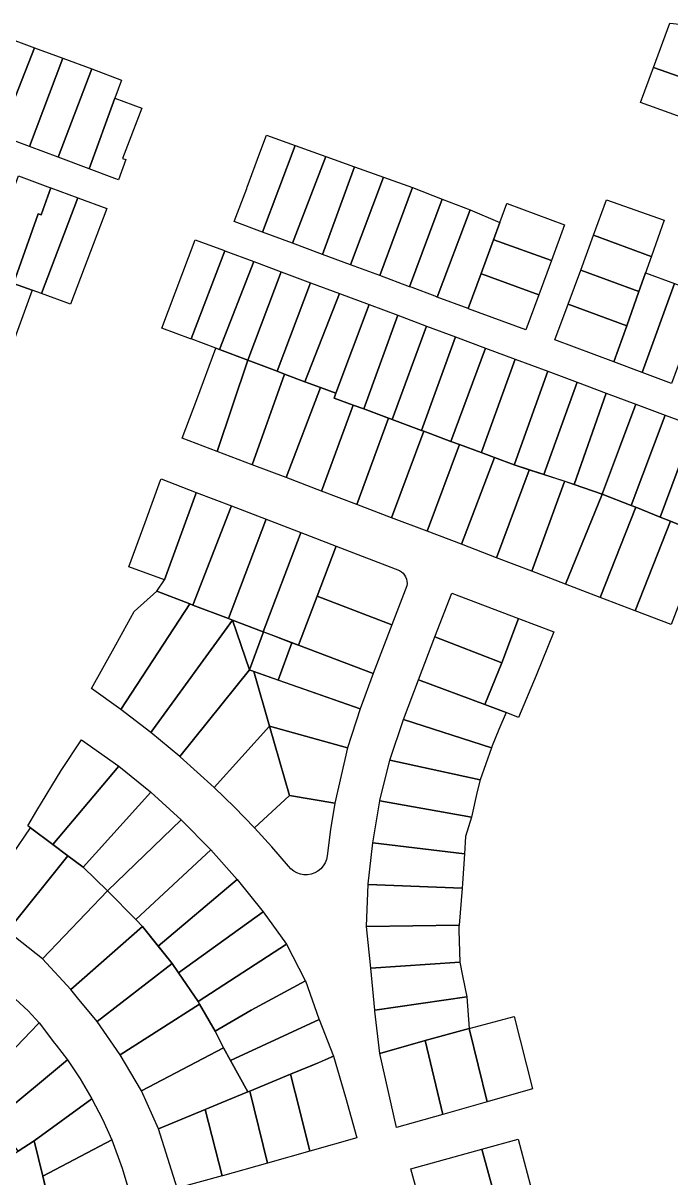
# Model space of a CAD drawing. Header units: millimetres. Extents: x 522658 to 553925, y 7796479 to 7820139.
# Drawn here: x 542237.1 to 542445.3, y 7802610.1 to 7802981 of the extents above; entities that cross this region are included whole.
import ezdxf

# ---------------------------------------------------------------- set-up
doc = ezdxf.new("R2010")
doc.units = ezdxf.units.MM
doc.layers.add('ZONA RESIDENCIAL 2 (ZR_2)', color=2, linetype='Continuous')

msp = doc.modelspace()

# ---------------------------------------------------------------- linework, layer by layer
at = {"layer": 'ZONA RESIDENCIAL 2 (ZR_2)'}
for points in [[(542461.41, 7802979.28), (542460.37, 7802966.04), (542458.33, 7802960.2), (542439.66, 7802966.82), (542444.96, 7802981.03), (542461.41, 7802979.28)], [(542230.95, 7802976.68), (542240.69, 7802973.09), (542229.71, 7802944.93), (542220.52, 7802948.38), (542230.77, 7802976.75), (542230.95, 7802976.68)], [(542229.71, 7802944.93), (542240.69, 7802973.09), (542249.81, 7802969.73), (542239.15, 7802941.38), (542229.71, 7802944.93)], [(542259.12, 7802966.29), (542248.38, 7802937.92), (542239.15, 7802941.38), (542249.81, 7802969.73), (542259.12, 7802966.29)], [(542248.38, 7802937.92), (542259.12, 7802966.29), (542268.71, 7802962.75), (542266.58, 7802956.92), (542258.29, 7802934.2), (542248.38, 7802937.92)], [(542458.33, 7802960.2), (542453.9, 7802948.91), (542435.47, 7802955.56), (542439.66, 7802966.82), (542458.33, 7802960.2)], [(542270.05, 7802937.18), (542267.7, 7802930.67), (542266.58, 7802931.09), (542258.29, 7802934.2), (542266.58, 7802956.92), (542275.25, 7802953.67), (542269.06, 7802937.54), (542270.05, 7802937.18)], [(542324.52, 7802941.71), (542314, 7802913.9), (542304.92, 7802917.27), (542308.92, 7802927.93), (542308.97, 7802928.08), (542309.07, 7802928.34), (542313.2, 7802939.4), (542315.3, 7802945.02), (542324.52, 7802941.71)], [(542334.34, 7802938.19), (542323.65, 7802910.32), (542314, 7802913.9), (542324.52, 7802941.71), (542334.34, 7802938.19)], [(542323.65, 7802910.32), (542334.34, 7802938.19), (542343.53, 7802934.9), (542333.27, 7802906.75), (542323.65, 7802910.32)], [(542333.27, 7802906.75), (542343.53, 7802934.9), (542352.86, 7802931.55), (542342.28, 7802903.41), (542333.27, 7802906.75)], [(542244.99, 7802925.45), (542242.85, 7802919.46), (542241.91, 7802919.79), (542233.94, 7802897.45), (542228.11, 7802899.57), (542224.12, 7802900.7), (542235.55, 7802931.99), (542245, 7802928.47), (542245.94, 7802928.12), (542244.99, 7802925.45)], [(542362.25, 7802928.19), (542351.67, 7802899.92), (542342.28, 7802903.41), (542352.86, 7802931.55), (542362.25, 7802928.19)], [(542241.91, 7802919.79), (542242.85, 7802919.46), (542244.99, 7802925.45), (542245.94, 7802928.12), (542254.61, 7802924.9), (542242.97, 7802894.15), (542239.99, 7802895.24), (542233.94, 7802897.45), (542241.91, 7802919.79)], [(542371.75, 7802924.51), (542361.29, 7802896.35), (542351.67, 7802899.92), (542362.25, 7802928.19), (542371.75, 7802924.51)], [(542263.99, 7802921.5), (542252.35, 7802890.73), (542242.97, 7802894.15), (542254.61, 7802924.9), (542263.99, 7802921.5)], [(542361.29, 7802896.35), (542371.75, 7802924.51), (542380.71, 7802921.04), (542370.18, 7802893.05), (542369.55, 7802893.28), (542362.07, 7802896.06), (542361.29, 7802896.35)], [(542443.11, 7802917.79), (542438.97, 7802906.13), (542438.9, 7802906.11), (542420.42, 7802912.92), (542424.61, 7802924.24), (542443.11, 7802917.79)], [(542370.18, 7802893.05), (542380.71, 7802921.04), (542390.29, 7802917.04), (542388.23, 7802911.45), (542384.23, 7802900.59), (542380.09, 7802889.36), (542370.18, 7802893.05)], [(542411.02, 7802916.26), (542406.83, 7802904.8), (542388.34, 7802911.41), (542388.23, 7802911.45), (542390.29, 7802917.04), (542392.52, 7802923.08), (542392.59, 7802923.05), (542411.02, 7802916.26)], [(542438.97, 7802906.13), (542434.94, 7802894.8), (542416.28, 7802901.73), (542420.42, 7802912.92), (542438.9, 7802906.11), (542438.97, 7802906.13)], [(542301.87, 7802907.91), (542291.08, 7802879.58), (542290.86, 7802879.66), (542281.7, 7802883.1), (542292.39, 7802911.45), (542301.44, 7802908.07), (542301.87, 7802907.91)], [(542406.83, 7802904.8), (542402.78, 7802893.73), (542384.37, 7802900.54), (542384.23, 7802900.59), (542388.23, 7802911.45), (542388.34, 7802911.41), (542406.83, 7802904.8)], [(542291.08, 7802879.58), (542301.87, 7802907.91), (542311.17, 7802904.45), (542300.16, 7802876.17), (542299.05, 7802876.59), (542291.08, 7802879.58)], [(542320.01, 7802901.15), (542309.29, 7802872.74), (542300.16, 7802876.17), (542311.17, 7802904.45), (542320.01, 7802901.15)], [(542434.94, 7802894.8), (542431.04, 7802883.81), (542412.22, 7802890.77), (542416.28, 7802901.73), (542434.94, 7802894.8)], [(542239.99, 7802895.24), (542235.72, 7802883.46), (542230.69, 7802869.61), (542218.68, 7802874.19), (542228.11, 7802899.57), (542233.94, 7802897.45), (542239.99, 7802895.24)], [(542329.41, 7802897.65), (542318.7, 7802869.21), (542309.29, 7802872.74), (542320.01, 7802901.15), (542329.41, 7802897.65)], [(542338.77, 7802894.16), (542327.64, 7802865.85), (542321.09, 7802868.31), (542318.7, 7802869.21), (542329.41, 7802897.65), (542338.77, 7802894.16)], [(542402.78, 7802893.73), (542398.67, 7802882.48), (542380.26, 7802889.3), (542380.09, 7802889.36), (542384.23, 7802900.59), (542384.37, 7802900.54), (542402.78, 7802893.73)], [(542446.43, 7802897.37), (542436.04, 7802868.82), (542426.92, 7802872.22), (542431.04, 7802883.81), (542434.94, 7802894.8), (542437.06, 7802900.77), (542446.43, 7802897.37)], [(542348.24, 7802890.63), (542337.53, 7802862.14), (542332.61, 7802863.99), (542327.64, 7802865.85), (542338.77, 7802894.16), (542348.24, 7802890.63)], [(542456, 7802893.89), (542445.45, 7802865.31), (542436.04, 7802868.82), (542446.43, 7802897.37), (542456, 7802893.89)], [(542357.48, 7802887.19), (542346.52, 7802857.11), (542343.12, 7802858.37), (542337.06, 7802860.62), (542337.53, 7802862.14), (542348.24, 7802890.63), (542357.48, 7802887.19)], [(542431.04, 7802883.81), (542426.92, 7802872.22), (542407.97, 7802879.27), (542412.22, 7802890.77), (542431.04, 7802883.81)], [(542366.73, 7802883.74), (542355.66, 7802853.72), (542354.79, 7802854.04), (542346.52, 7802857.11), (542357.48, 7802887.19), (542366.73, 7802883.74)], [(542376.04, 7802880.27), (542365.08, 7802850.23), (542355.66, 7802853.72), (542366.73, 7802883.74), (542376.04, 7802880.27)], [(542385.65, 7802876.68), (542374.58, 7802846.7), (542365.84, 7802849.94), (542365.08, 7802850.23), (542376.04, 7802880.27), (542385.65, 7802876.68)], [(542309.29, 7802872.74), (542299.47, 7802843.47), (542288.17, 7802847.77), (542292.92, 7802860.1), (542299.05, 7802876.59), (542300.16, 7802876.17), (542309.29, 7802872.74)], [(542384.34, 7802843.19), (542384.31, 7802843.1), (542377.29, 7802845.7), (542374.58, 7802846.7), (542385.65, 7802876.68), (542395.21, 7802873.12), (542384.34, 7802843.19)], [(542310.71, 7802839.2), (542299.47, 7802843.47), (542309.29, 7802872.74), (542318.7, 7802869.21), (542321.09, 7802868.31), (542310.71, 7802839.2)], [(542394.95, 7802839.42), (542394.86, 7802839.18), (542388.59, 7802841.51), (542384.31, 7802843.1), (542384.34, 7802843.19), (542395.21, 7802873.12), (542405.72, 7802869.2), (542394.95, 7802839.42)], [(542321.62, 7802835.05), (542310.71, 7802839.2), (542321.09, 7802868.31), (542327.64, 7802865.85), (542332.61, 7802863.99), (542321.62, 7802835.05)], [(542404.38, 7802836.06), (542394.86, 7802839.18), (542394.95, 7802839.42), (542405.72, 7802869.2), (542415.16, 7802865.68), (542404.38, 7802836.06)], [(542414.16, 7802832.88), (542404.38, 7802836.06), (542415.16, 7802865.68), (542424.5, 7802862.2), (542414.16, 7802832.88)], [(542332.98, 7802830.73), (542321.62, 7802835.05), (542332.61, 7802863.99), (542337.53, 7802862.14), (542337.06, 7802860.62), (542343.12, 7802858.37), (542332.98, 7802830.73)], [(542423.14, 7802829.73), (542414.16, 7802832.88), (542414.25, 7802833.12), (542424.5, 7802862.2), (542433.97, 7802858.67), (542423.25, 7802830.03), (542423.14, 7802829.73)], [(542354.45, 7802854.17), (542344.27, 7802826.43), (542332.98, 7802830.73), (542343.12, 7802858.37), (542346.52, 7802857.11), (542354.45, 7802854.17)], [(542432.48, 7802826.06), (542423.14, 7802829.73), (542433.97, 7802858.67), (542443.45, 7802855.14), (542432.5, 7802826.12), (542432.48, 7802826.06)], [(542365.84, 7802849.94), (542355.48, 7802822.17), (542344.27, 7802826.43), (542354.45, 7802854.17), (542355.66, 7802853.72), (542365.08, 7802850.23), (542365.84, 7802849.94)], [(542452.74, 7802851.67), (542441.85, 7802822.36), (542433.98, 7802825.53), (542432.48, 7802826.06), (542432.5, 7802826.12), (542443.45, 7802855.14), (542452.74, 7802851.67)], [(542366.94, 7802817.81), (542355.48, 7802822.17), (542365.84, 7802849.94), (542374.58, 7802846.7), (542377.29, 7802845.7), (542366.94, 7802817.81)], [(542451.15, 7802818.62), (542445.15, 7802821.03), (542441.85, 7802822.36), (542452.74, 7802851.67), (542462.04, 7802848.21), (542451.15, 7802818.62)], [(542377.94, 7802813.63), (542366.94, 7802817.81), (542377.29, 7802845.7), (542384.31, 7802843.1), (542388.59, 7802841.51), (542377.94, 7802813.63)], [(542399.67, 7802837.4), (542389.16, 7802809.34), (542377.94, 7802813.63), (542388.59, 7802841.51), (542394.86, 7802839.18), (542399.74, 7802837.58), (542399.67, 7802837.4)], [(542292.58, 7802829.84), (542282.51, 7802802.25), (542271.09, 7802806.43), (542276.29, 7802820.66), (542281.26, 7802834.23), (542281.4, 7802834.62), (542292.74, 7802830.27), (542292.58, 7802829.84)], [(542399.67, 7802837.4), (542399.74, 7802837.58), (542404.38, 7802836.06), (542411.12, 7802833.87), (542410.99, 7802833.51), (542400.55, 7802804.98), (542389.16, 7802809.34), (542399.67, 7802837.4)], [(542410.99, 7802833.51), (542411.12, 7802833.87), (542414.16, 7802832.88), (542423.14, 7802829.73), (542423.01, 7802829.38), (542411.4, 7802800.83), (542400.55, 7802804.98), (542410.99, 7802833.51)], [(542303.82, 7802825.48), (542291.67, 7802794.13), (542290.66, 7802794.51), (542280.07, 7802798.54), (542282.51, 7802802.25), (542292.58, 7802829.84), (542292.74, 7802830.27), (542304, 7802825.95), (542303.82, 7802825.48)], [(542432.48, 7802826.06), (542433.98, 7802825.53), (542422.49, 7802796.59), (542411.4, 7802800.83), (542423.01, 7802829.38), (542423.14, 7802829.73), (542432.48, 7802826.06)], [(542314.96, 7802821.16), (542303.03, 7802789.81), (542291.67, 7802794.13), (542303.82, 7802825.48), (542304, 7802825.95), (542315.15, 7802821.67), (542314.96, 7802821.16)], [(542433.76, 7802792.28), (542422.49, 7802796.59), (542433.98, 7802825.53), (542441.85, 7802822.36), (542445.15, 7802821.03), (542433.76, 7802792.28)], [(542326.14, 7802816.83), (542314.23, 7802785.54), (542304.41, 7802789.28), (542303.03, 7802789.81), (542314.96, 7802821.16), (542315.15, 7802821.67), (542326.35, 7802817.38), (542326.14, 7802816.83)], [(542445.37, 7802787.84), (542433.76, 7802792.28), (542445.15, 7802821.03), (542451.15, 7802818.62), (542456.36, 7802816.64), (542456.32, 7802816.53), (542451.25, 7802803.23), (542445.37, 7802787.84)], [(542331.55, 7802796.97), (542325.56, 7802781.23), (542318.55, 7802783.9), (542314.23, 7802785.54), (542326.14, 7802816.83), (542326.35, 7802817.38), (542337.66, 7802813.04), (542337.44, 7802812.45), (542331.55, 7802796.97)], [(542360.4, 7802800.33), (542355.58, 7802787.76), (542331.55, 7802796.97), (542337.44, 7802812.45), (542337.66, 7802813.04), (542358.05, 7802805.22), (542358.65, 7802804.82), (542359.19, 7802804.34), (542359.64, 7802803.77), (542360, 7802803.15), (542360.27, 7802802.48), (542360.42, 7802801.77), (542360.47, 7802801.05), (542360.4, 7802800.33)], [(542290.66, 7802794.51), (542268.53, 7802760.58), (542259.01, 7802767.32), (542266.83, 7802781.4), (542272.77, 7802792.09), (542280.07, 7802798.54), (542290.66, 7802794.51)], [(542396.32, 7802789.8), (542390.89, 7802775.6), (542369.41, 7802783.96), (542374.89, 7802797.98), (542396.32, 7802789.8)], [(542304.41, 7802789.28), (542278.16, 7802753.2), (542268.53, 7802760.58), (542290.66, 7802794.51), (542291.67, 7802794.13), (542303.03, 7802789.81), (542304.41, 7802789.28)], [(542355.58, 7802787.76), (542350.14, 7802773.56), (542349.55, 7802772.11), (542325.56, 7802781.23), (542331.55, 7802796.97), (542355.58, 7802787.76)], [(542309.79, 7802773.27), (542287.48, 7802745.48), (542278.16, 7802753.2), (542304.41, 7802789.28), (542309.79, 7802773.27)], [(542314.29, 7802785.52), (542309.79, 7802773.27), (542304.41, 7802789.28), (542314.23, 7802785.54), (542314.29, 7802785.52)], [(542392.34, 7802759.62), (542385.46, 7802762.2), (542390.89, 7802775.6), (542396.32, 7802789.8), (542407.62, 7802785.49), (542401.98, 7802771.55), (542396.28, 7802758.01), (542392.34, 7802759.62)], [(542323.44, 7802782.04), (542319.03, 7802770.04), (542311.19, 7802772.8), (542310.67, 7802772.98), (542309.96, 7802773.23), (542309.79, 7802773.27), (542314.29, 7802785.52), (542318.33, 7802783.98), (542318.55, 7802783.9), (542323.44, 7802782.04)], [(542390.89, 7802775.6), (542385.46, 7802762.2), (542364.19, 7802770.16), (542369.41, 7802783.96), (542390.89, 7802775.6)], [(542319.03, 7802770.04), (542323.44, 7802782.04), (542325.56, 7802781.23), (542349.55, 7802772.11), (542345.38, 7802760.77), (542319.03, 7802770.04)], [(542287.48, 7802745.48), (542309.79, 7802773.27), (542309.96, 7802773.22), (542310.67, 7802772.98), (542311.19, 7802772.8), (542316.29, 7802755.18), (542298.47, 7802735.57), (542287.57, 7802745.4), (542287.48, 7802745.48)], [(542345.38, 7802760.77), (542341.3, 7802748.31), (542316.29, 7802755.18), (542311.19, 7802772.8), (542345.38, 7802760.77)], [(542387.59, 7802748.24), (542359.36, 7802757.41), (542364.19, 7802770.16), (542385.46, 7802762.2), (542392.34, 7802759.62), (542389.95, 7802754.19), (542387.83, 7802748.92), (542387.59, 7802748.24)], [(542387.59, 7802748.24), (542384.01, 7802737.94), (542354.98, 7802744.31), (542359.36, 7802757.41), (542387.59, 7802748.24)], [(542322.73, 7802732.92), (542311.44, 7802722.58), (542305.05, 7802729.17), (542298.47, 7802735.57), (542316.29, 7802755.18), (542322.73, 7802732.92)], [(542337.29, 7802730.48), (542322.73, 7802732.92), (542316.29, 7802755.18), (542341.3, 7802748.31), (542337.29, 7802730.48)], [(542267.89, 7802742.35), (542246.62, 7802717.23), (542239.45, 7802722.54), (542238.58, 7802723.18), (542241.49, 7802728.15), (542249.35, 7802741.03), (542255.8, 7802750.84), (542267.89, 7802742.35)], [(542246.62, 7802717.23), (542267.89, 7802742.35), (542278.02, 7802734.14), (542278.15, 7802734.02), (542256.36, 7802709.96), (542251.49, 7802713.59), (542246.62, 7802717.23)], [(542384.01, 7802737.94), (542382.99, 7802734.26), (542381.22, 7802726.01), (542351.72, 7802731.2), (542351.74, 7802731.32), (542354.98, 7802744.31), (542384.01, 7802737.94)], [(542256.36, 7802709.96), (542278.15, 7802734.02), (542287.88, 7802725.14), (542264.24, 7802702.37), (542256.36, 7802709.96)], [(542337.29, 7802730.48), (542335.86, 7802722.07), (542334.77, 7802713.6), (542334.54, 7802712.44), (542334.11, 7802711.34), (542333.5, 7802710.33), (542332.73, 7802709.44), (542331.82, 7802708.69), (542330.79, 7802708.11), (542329.68, 7802707.71), (542328.52, 7802707.5), (542327.33, 7802707.5), (542326.17, 7802707.69), (542325.06, 7802708.08), (542324.03, 7802708.66), (542323.11, 7802709.4), (542322.33, 7802710.29), (542316.98, 7802716.52), (542311.44, 7802722.58), (542322.73, 7802732.92), (542337.29, 7802730.48)], [(542381.22, 7802726.01), (542379.26, 7802719.76), (542378.91, 7802714.19), (542349.51, 7802717.75), (542351.72, 7802731.2), (542381.22, 7802726.01)], [(542297.42, 7802715.47), (542273.25, 7802693.09), (542264.24, 7802702.37), (542287.88, 7802725.14), (542297.42, 7802715.47)], [(542251.49, 7802713.59), (542232.05, 7802689.42), (542221.69, 7802696.57), (542233.76, 7802714.22), (542239.45, 7802722.54), (542246.62, 7802717.23), (542251.49, 7802713.59)], [(542378.91, 7802714.19), (542378.3, 7802704.67), (542378.17, 7802703.15), (542347.98, 7802704.37), (542347.99, 7802704.56), (542349.51, 7802717.75), (542378.91, 7802714.19)], [(542232.05, 7802689.42), (542251.49, 7802713.59), (542256.36, 7802709.96), (542264.24, 7802702.37), (542243.33, 7802680.46), (542232.05, 7802689.42)], [(542280.52, 7802684.61), (542275.48, 7802690.94), (542273.25, 7802693.09), (542297.42, 7802715.47), (542305.89, 7802705.99), (542280.52, 7802684.61)], [(542314.17, 7802695.65), (542286.97, 7802675.97), (542284.95, 7802679.03), (542280.52, 7802684.61), (542305.89, 7802705.99), (542314.17, 7802695.65)], [(542243.33, 7802680.46), (542264.24, 7802702.37), (542273.25, 7802693.09), (542275.48, 7802690.94), (542252.39, 7802670.62), (542243.33, 7802680.46)], [(542378.17, 7802703.15), (542377.16, 7802691.3), (542347.46, 7802690.87), (542347.45, 7802690.98), (542347.98, 7802704.37), (542378.17, 7802703.15)], [(542286.97, 7802675.97), (542314.17, 7802695.65), (542321.68, 7802685.26), (542293.28, 7802666.76), (542286.97, 7802675.97)], [(542284.95, 7802679.03), (542260.86, 7802660.33), (542254.6, 7802667.94), (542252.39, 7802670.62), (542275.48, 7802690.94), (542284.95, 7802679.03)], [(542377.4, 7802679.44), (542348.79, 7802677.48), (542347.46, 7802690.87), (542377.16, 7802691.3), (542377.12, 7802690.84), (542377.15, 7802689.64), (542377.4, 7802679.44)], [(542293.28, 7802666.76), (542321.68, 7802685.26), (542327.76, 7802673.59), (542327.82, 7802673.43), (542310.34, 7802664), (542298.77, 7802657.28), (542293.81, 7802665.99), (542293.28, 7802666.76)], [(542260.86, 7802660.33), (542284.95, 7802679.03), (542286.97, 7802675.97), (542293.28, 7802666.76), (542293.81, 7802665.99), (542268.31, 7802649.68), (542260.86, 7802660.33)], [(542348.79, 7802677.48), (542377.4, 7802679.44), (542378.31, 7802675.07), (542379.71, 7802668.31), (542350.13, 7802663.97), (542348.79, 7802677.48)], [(542298.77, 7802657.28), (542310.34, 7802664), (542327.82, 7802673.43), (542332.09, 7802661.25), (542332.17, 7802661.05), (542303.72, 7802647.86), (542301.49, 7802651.9), (542298.77, 7802657.28)], [(542238.67, 7802663.78), (542242.21, 7802659.98), (542241.89, 7802659.65), (542220.56, 7802637.51), (542212.27, 7802645.78), (542216.38, 7802651.12), (542231.08, 7802670.24), (542231.32, 7802670.56), (542231.83, 7802670.16), (542238.67, 7802663.78)], [(542350.13, 7802663.97), (542379.71, 7802668.31), (542380.46, 7802658.13), (542366.25, 7802654.32), (542351.7, 7802650.13), (542350.16, 7802663.73), (542350.13, 7802663.97)], [(542268.31, 7802649.68), (542293.81, 7802665.99), (542298.77, 7802657.28), (542301.49, 7802651.9), (542275.07, 7802638.15), (542268.31, 7802649.68)], [(542303.72, 7802647.86), (542332.17, 7802661.05), (542336.87, 7802649.22), (542332.19, 7802647.2), (542323.03, 7802643.43), (542309.94, 7802638.04), (542309.31, 7802637.78), (542303.72, 7802647.86)], [(542400.8, 7802638.77), (542386.16, 7802634.61), (542380.46, 7802658.13), (542394.92, 7802662.02), (542400.8, 7802638.77)], [(542228.23, 7802628.85), (542228.12, 7802628.76), (542224.81, 7802633.26), (542220.56, 7802637.51), (542241.89, 7802659.65), (542242.21, 7802659.98), (542247.18, 7802653.43), (542247.68, 7802652.79), (542251.29, 7802648.02), (542228.23, 7802628.85)], [(542386.16, 7802634.61), (542371.91, 7802630.56), (542366.25, 7802654.32), (542380.46, 7802658.13), (542386.16, 7802634.61)], [(542371.91, 7802630.56), (542357.07, 7802626.34), (542351.7, 7802650.13), (542366.25, 7802654.32), (542371.91, 7802630.56)], [(542275.07, 7802638.15), (542301.49, 7802651.9), (542303.72, 7802647.86), (542309.31, 7802637.78), (542300.69, 7802634.23), (542295.54, 7802632.1), (542280.57, 7802625.93), (542275.07, 7802638.15)], [(542344.34, 7802623.04), (542329.21, 7802618.75), (542325.98, 7802631.66), (542323.03, 7802643.43), (542330.42, 7802646.47), (542336.87, 7802649.22), (542340.63, 7802636.05), (542344.34, 7802623.04)], [(542228.12, 7802628.76), (542228.23, 7802628.85), (542251.29, 7802648.02), (542255.41, 7802641.91), (542259.17, 7802635.57), (542240.6, 7802622.05), (542235.46, 7802618.77), (542228.12, 7802628.76)], [(542329.21, 7802618.75), (542315.64, 7802614.9), (542309.94, 7802638.04), (542323.03, 7802643.43), (542325.98, 7802631.66), (542329.21, 7802618.75)], [(542315.64, 7802614.9), (542301.2, 7802610.81), (542301.07, 7802610.77), (542295.54, 7802632.1), (542300.69, 7802634.23), (542309.31, 7802637.78), (542309.94, 7802638.04), (542315.64, 7802614.9)], [(542265.54, 7802622.4), (542243.37, 7802610.69), (542240.6, 7802622.05), (542259.18, 7802635.55), (542262.55, 7802629.06), (542265.54, 7802622.4)], [(542301.07, 7802610.77), (542286.63, 7802606.83), (542280.57, 7802625.93), (542295.54, 7802632.1), (542301.07, 7802610.77)], [(542226.32, 7802612.99), (542235.46, 7802618.77), (542240.6, 7802622.05), (542243.37, 7802610.69), (542246.75, 7802596.86), (542231.81, 7802592.55), (542226.32, 7802612.99)], [(542243.37, 7802610.69), (542265.54, 7802622.4), (542268.94, 7802613.28), (542271.64, 7802603.93), (542271.82, 7802603.38), (542248.12, 7802597.26), (542246.75, 7802596.86), (542244.29, 7802606.93), (542243.37, 7802610.69)], [(542388.45, 7802604.93), (542365.65, 7802598.64), (542361.65, 7802613.02), (542384.54, 7802619.33), (542388.45, 7802604.93)], [(542403.93, 7802593.6), (542398.23, 7802592.03), (542392.38, 7802590.42), (542388.45, 7802604.93), (542384.54, 7802619.33), (542396.2, 7802622.55), (542400.07, 7802608.04), (542403.93, 7802593.6)]]:
    msp.add_lwpolyline(points, close=True, dxfattribs=at)

doc.saveas('drawing.dxf')
